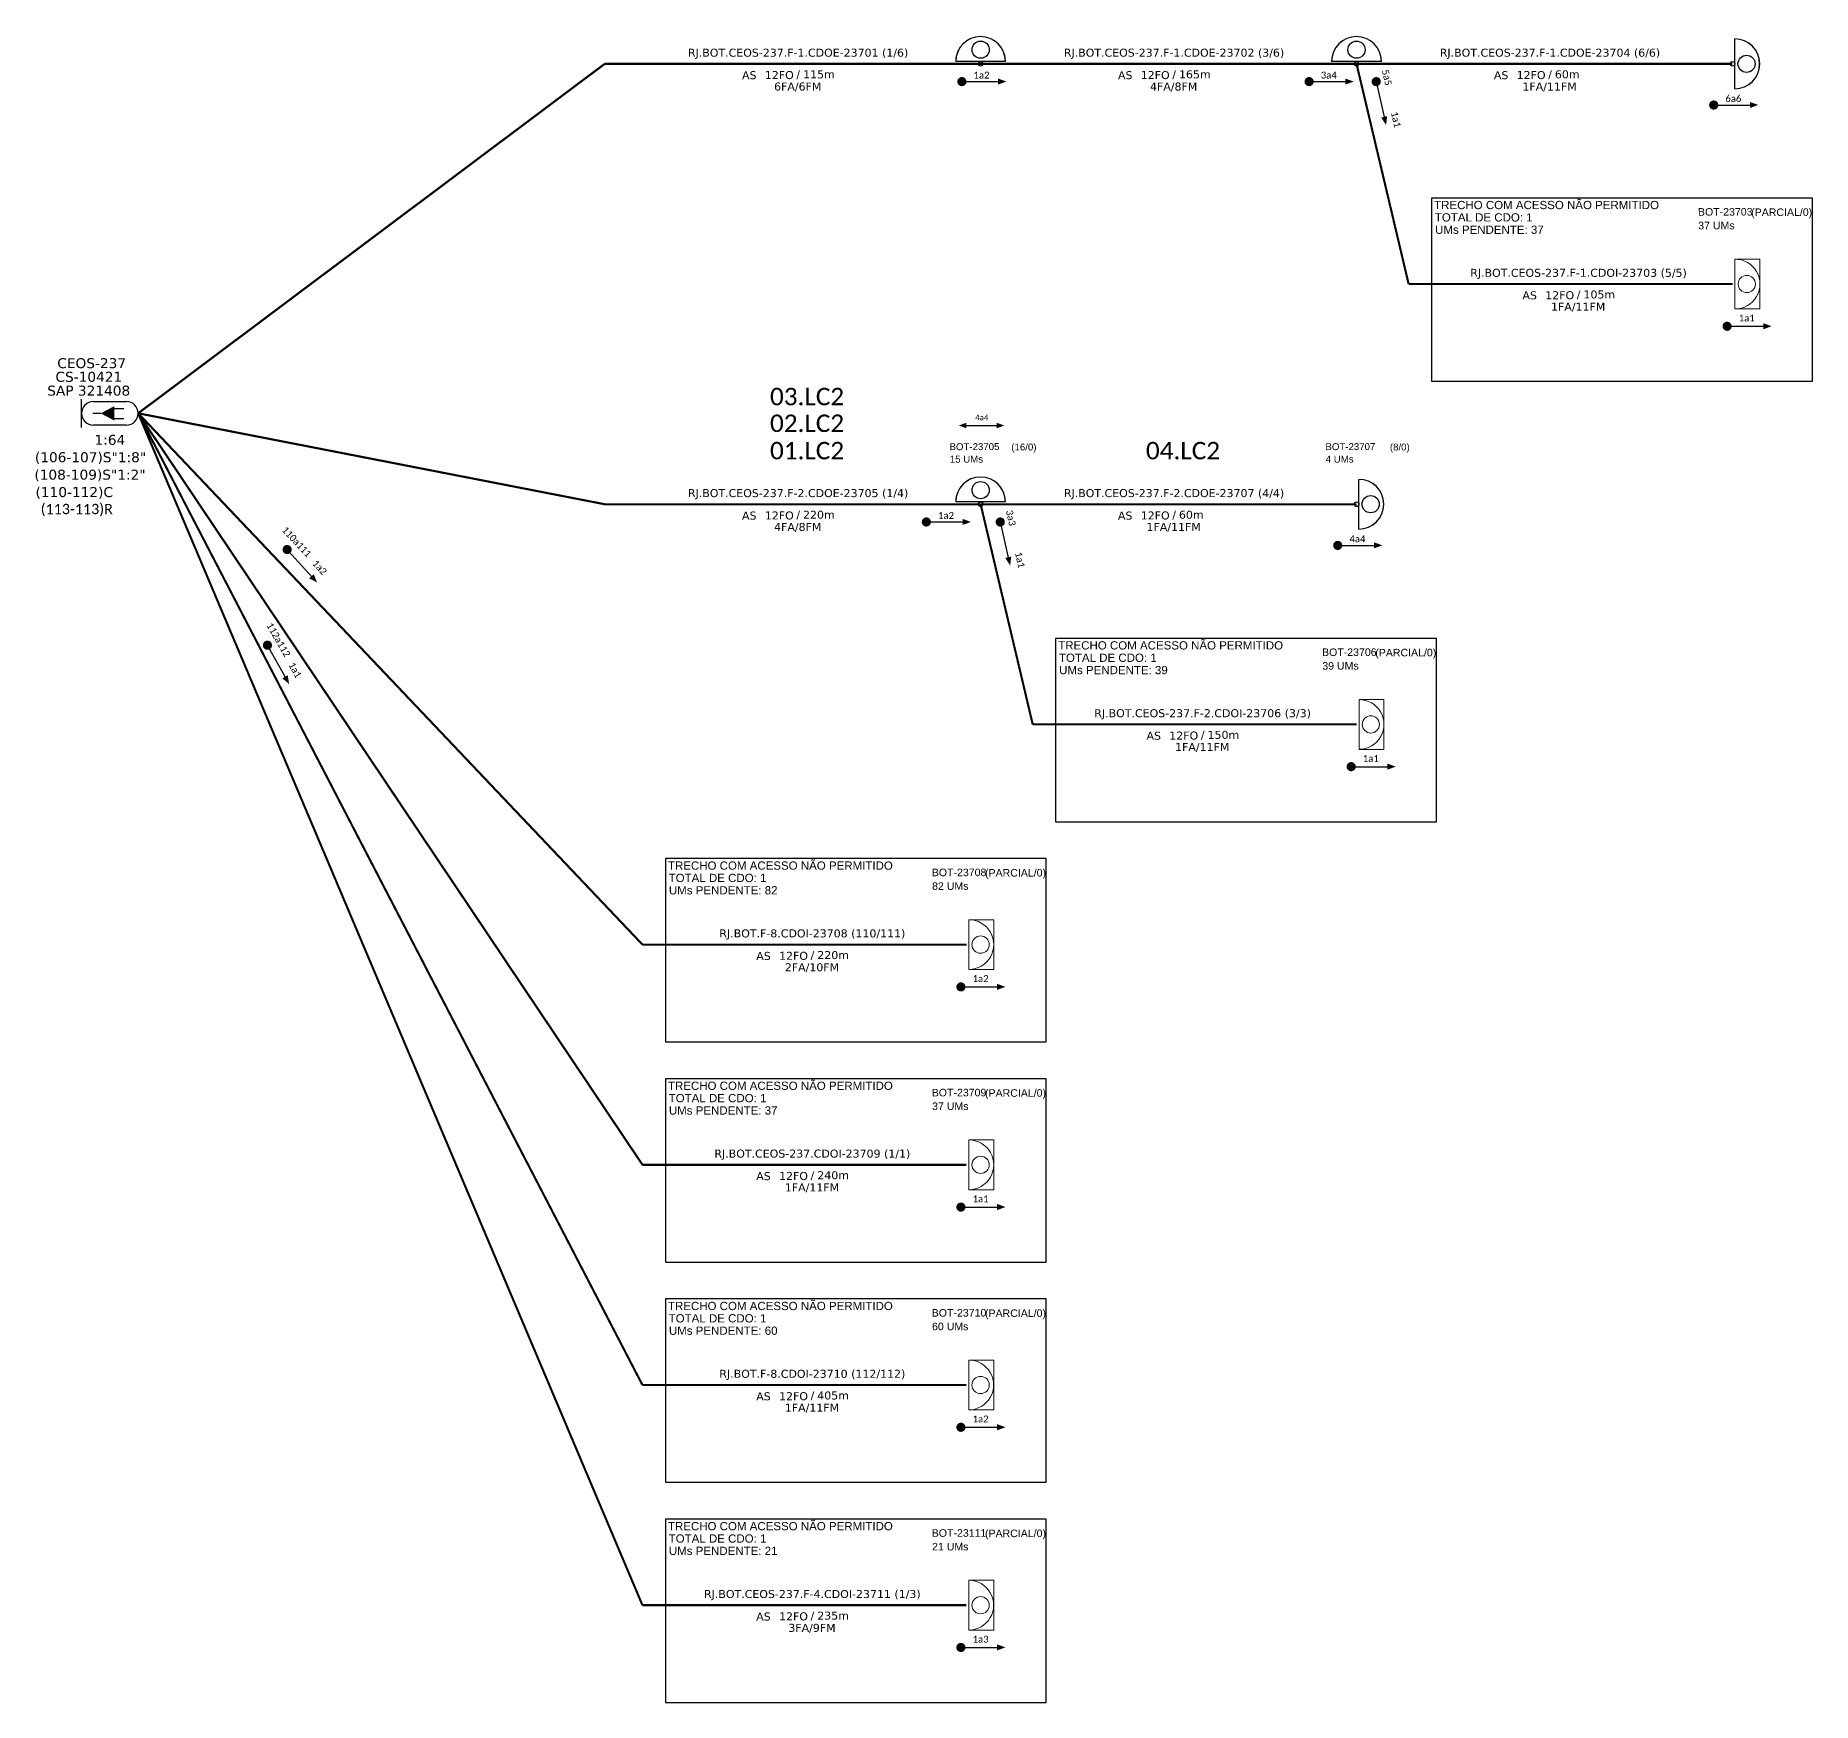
# Model space of a CAD drawing. Extents: x 35688 to 44837, y 3494 to 5132.
# Drawn here: x 44380.7 to 44769.2, y 3493.5 to 3857.9 of the extents above; entities that cross this region are included whole.
import ezdxf
from ezdxf.enums import TextEntityAlignment as Align

# ---------------------------------------------------------------- set-up
doc = ezdxf.new("R2010")
doc.units = ezdxf.units.DM
doc.header["$MEASUREMENT"] = 0
for name, color, linetype, lineweight in [("20.0-LEGENDA DOS CDO'S", 1, 'Continuous', 0), ('20.2-CDO_POSTE', 1, 'Continuous', 5), ('40.1-ETIQUETAS', 1, 'Continuous', 20)]:
    doc.layers.add(name, color=color, linetype=linetype, lineweight=lineweight)
for name, color, linetype in [('20.4-CEOS', 1, 'Continuous'), ('30.4-Selo', 7, 'Continuous'), ('CAP a instalar', 1, 'Continuous'), ('label_cabos', 7, 'Continuous'), ('SETA', 7, 'Continuous')]:
    doc.layers.add(name, color=color, linetype=linetype)
doc.styles.add('ARIAL', font='arial.ttf')
doc.styles.add('siredit', font='verdana.ttf')
doc.linetypes.add('FENCELINE1', pattern='A,0.25,-0.1,[133,ltypeshp.shx,S=0.1,R=0,X=-0.1,Y=0],-0.1,1', length=1.45)

# ---------------------------------------------------------------- blocks, each defined once
blk = doc.blocks.new('CEOS_RP_CT_DRT')
at = {"layer": '20.4-CEOS', "color": 0}
for p, q in [((-4.54, 1.19), (-1.19, 1.19)), ((-1.19, -1.19), (-4.54, -1.19))]:
    blk.add_line(p, q, dxfattribs=at)
for points in [[(-5.73, -1.43), (-5.73, 1.44)], [(-3.79, 0), (-4.59, 0)], [(-2.47, 0.48), (-1.45, 0.48)], [(-2.47, -0.52), (-1.45, -0.52)]]:
    blk.add_lwpolyline(points, dxfattribs=at)
blk.add_lwpolyline([(-3.79, 0, 0, 1.47, 0), (-2.41, 0, 1.47, 1.47, 0)], format="xyseb", dxfattribs=at)
for centre, start, end in [((-4.54, 0), 90, 270), ((-1.19, 0), 270, 90)]:
    blk.add_arc(centre, 1.19, start, end, dxfattribs=at)
at = {"layer": '20.4-CEOS', "color": 7, "style": 'siredit'}
for tag, p in [('Nº_DA_CEOS', (-2.86, 5.6)), ('LOCAL', (-2.86, 4.24)), ('SAP', (-2.86, 2.78)), ('RACIO_SPLITAGEM', (-2.86, -1.88)), ('FIBRAS_SPLITTER', (-2.86, -3.58)), ('FIBRAS_TOP_C', (-2.86, -5.08)), ('RESERVA_FINAIS', (-2.86, -6.39))]:
    blk.add_attdef(tag, text='', height=1.01, dxfattribs=at).set_placement(p, align=Align.TOP_CENTER)
blk = doc.blocks.new('CDOE POSTE_')
at = {"color": 1}
blk.add_line((12.92, -5.49), (-2.38, -5.49), dxfattribs=at)
for centre, radius in [((5.27, -1.86), 2.64), ((5.27, -6.2), 0.708)]:
    blk.add_circle(centre, radius, dxfattribs=at)
blk.add_arc((5.27, -5.49), 7.65, 0, 180, dxfattribs=at)
blk = doc.blocks.new('ETIQUETA_RS5F')
at = {"layer": '40.1-ETIQUETAS', "color": 0, "style": 'siredit'}
blk.add_text('/', height=1.5, dxfattribs=at).set_placement((1.55, -1.95), align=Align.MIDDLE_RIGHT)
for tag, p in [('ETIQUETA_R_PRIMARIA', (1.18, 4.1)), ('ETIQUETA_R_SECUNDARIA', (1.18, 2.1)), ('F_ATIVAS/F_MORTAS', (1.11, -4.24))]:
    blk.add_attdef(tag, text='', height=1.5, dxfattribs=at).set_placement(p, align=Align.MIDDLE_CENTER)
for tag, p in [('TIPO_CABO', (-6.62, -2.12)), ('CAP_CABO', (0.37, -2.09))]:
    blk.add_attdef(tag, text='', height=1.5, dxfattribs=at).set_placement(p, align=Align.MIDDLE_RIGHT)
blk.add_attdef('METROS', text='', height=1.5, dxfattribs=at).set_placement((2.11, -1.95), align=Align.MIDDLE_LEFT)
for tag, p in [('FUSÃO_1', (0.82, -8.39)), ('FUSÃO_2', (0.82, -10.6)), ('FUSÃO_3', (0.82, -12.93)), ('FUSÃO_4', (0.82, -15.14)), ('FUSÃO_5', (0.82, -17.16))]:
    blk.add_attdef(tag, text='', height=1.5, dxfattribs=at).set_placement(p, align=Align.CENTER)
blk = doc.blocks.new('CDOE-TEXTO PADRÃO')
at = {"layer": "20.0-LEGENDA DOS CDO'S", "color": 0, "style": 'ARIAL'}
for tag, p in [('CDO_N', (0.49, 7.39)), ('CORDOALHA', (0.5, 4.33)), ('SAP', (0.51, 1.67)), ('SPLITER_1', (0.59, -0.91)), ('SPLITER_2', (0.6, -3.55)), ('(XX-XX_F)S', (0.54, -8.29)), ('(XX-XX_L)S', (0.55, -10.83)), ('UMS', (0.55, -13.15))]:
    blk.add_attdef(tag, p, '', height=1.7, rotation=0.118, dxfattribs=at)
blk.add_attdef('FIBRAS_UTILIZADAS', text='', height=1.7, rotation=0.118, dxfattribs=at).set_placement((19.77, 7.43), align=Align.CENTER)

msp = doc.modelspace()

# ---------------------------------------------------------------- linework, layer by layer
at = {"const_width": 1}
for points in [[(44582.74, 3847.82, 1), (44583.74, 3847.82, 1)], [(44658.66, 3847.82, 1), (44659.66, 3847.82, 1)], [(44673.72, 3848.31, 1), (44673.94, 3847.33, 1)], [(44747.12, 3842.7, 1), (44748.12, 3842.7, 1)], [(44750.05, 3794.33, 1), (44751.05, 3794.33, 1)], [(44574.97, 3751.55, 1), (44575.97, 3751.55, 1)], [(44591.52, 3752.04, 1), (44591.74, 3751.06, 1)], [(44435.38, 3745.9, 1), (44436.05, 3745.16, 1)], [(44664.92, 3746.43, 1), (44665.92, 3746.43, 1)], [(44431.16, 3725.05, 1), (44431.65, 3724.17, 1)], [(44667.86, 3698.06, 1), (44668.86, 3698.06, 1)], [(44582.53, 3649.92, 1), (44583.53, 3649.92, 1)], [(44582.53, 3601.79, 1), (44583.53, 3601.79, 1)], [(44582.53, 3553.65, 1), (44583.53, 3553.65, 1)], [(44582.53, 3505.52, 1), (44583.53, 3505.52, 1)]]:
    msp.add_lwpolyline(points, format="xyb", close=True, dxfattribs=at)
at = {"layer": '40.1-ETIQUETAS', "color": 252, "true_color": 0x939598}
for points in [[(44752.27, 3809.01), (44757.71, 3809.01), (44757.71, 3798.11), (44752.27, 3798.11)], [(44670.07, 3712.74), (44675.52, 3712.74), (44675.52, 3701.84), (44670.07, 3701.84)], [(44584.75, 3664.6), (44590.2, 3664.6), (44590.2, 3653.7), (44584.75, 3653.7)], [(44584.75, 3616.47), (44590.19, 3616.47), (44590.19, 3605.57), (44584.75, 3605.57)], [(44584.74, 3568.34), (44590.19, 3568.34), (44590.19, 3557.44), (44584.74, 3557.44)], [(44584.74, 3520.2), (44590.19, 3520.2), (44590.19, 3509.3), (44584.74, 3509.3)]]:
    msp.add_lwpolyline(points, close=True, dxfattribs=at)
at = {"layer": '40.1-ETIQUETAS'}
for centre, major_axis, start_param, end_param in [((44587.34, 3852.21), (-3.85, -3.85), 2.356194, 5.497787), ((44669.53, 3852.21), (-3.85, -3.85), 2.356194, 5.497787), ((44587.34, 3854.79), (-1.33, 1.33), 3.926991, 10.210176), ((44669.53, 3854.79), (-1.33, 1.33), 3.926991, 10.210176), ((44752.23, 3851.7), (-3.85, 3.85), 2.356194, 5.497787), ((44587.33, 3755.94), (-3.85, -3.85), 2.356194, 5.497787), ((44670.03, 3755.44), (-3.85, 3.85), 2.356194, 5.497787), ((44587.33, 3758.52), (-1.33, 1.33), 3.926991, 10.210176)]:
    msp.add_ellipse(centre, major_axis=major_axis, ratio=1, start_param=start_param, end_param=end_param, dxfattribs=at)
at = {"layer": '40.1-ETIQUETAS', "color": 252, "true_color": 0x939598}
for centre, major_axis, start_param, end_param in [((44752.27, 3803.57), (-3.85, 3.85), 2.356194, 5.497787), ((44754.85, 3803.57), (1.33, 1.33), 3.926991, 10.210176), ((44670.07, 3707.3), (-3.85, 3.85), 2.356194, 5.497787), ((44672.65, 3707.3), (1.33, 1.33), 3.926991, 10.210176), ((44584.75, 3659.17), (-3.85, 3.85), 2.356194, 5.497787), ((44587.33, 3659.17), (1.33, 1.33), 3.926991, 10.210176), ((44584.75, 3611.03), (-3.85, 3.85), 2.356194, 5.497787), ((44587.33, 3611.03), (1.33, 1.33), 3.926991, 10.210176), ((44584.74, 3562.9), (-3.85, 3.85), 2.356194, 5.497787), ((44587.33, 3562.9), (1.33, 1.33), 3.926991, 10.210176), ((44584.74, 3514.76), (-3.85, 3.85), 2.356194, 5.497787), ((44587.33, 3514.76), (1.33, 1.33), 3.926991, 10.210176)]:
    msp.add_ellipse(centre, major_axis=major_axis, ratio=1, start_param=start_param, end_param=end_param, dxfattribs=at)
at = {"layer": 'CAP a instalar', "linetype": 'FENCELINE1', "ltscale": 7, "const_width": 0.467}
for points in [[(44403.15, 3775.31), (44505.15, 3851.7)], [(44587.34, 3851.7), (44505.15, 3851.7)], [(44669.53, 3851.7), (44587.34, 3851.7)], [(44751.72, 3851.7), (44669.53, 3851.7)], [(44505.15, 3755.43), (44403.15, 3775.31)], [(44587.34, 3755.43), (44505.15, 3755.43)], [(44669.53, 3755.43), (44587.34, 3755.43)]]:
    msp.add_lwpolyline(points, dxfattribs=at)
at = {"layer": 'CAP a instalar', "color": 251, "linetype": 'FENCELINE1', "ltscale": 7, "true_color": 0x636466, "const_width": 0.467}
for points in [[(44669.53, 3851.7), (44680.92, 3803.57)], [(44680.92, 3803.57), (44751.76, 3803.57)], [(44513.41, 3659.16), (44403.15, 3775.31)], [(44513.41, 3611.03), (44403.15, 3775.31)], [(44513.4, 3562.9), (44403.15, 3775.31)], [(44513.4, 3514.76), (44403.15, 3775.31)], [(44587.34, 3755.43), (44598.73, 3707.3)], [(44598.73, 3707.3), (44669.57, 3707.3)], [(44513.41, 3659.16), (44584.25, 3659.16)], [(44513.41, 3611.03), (44584.24, 3611.03)], [(44513.4, 3562.9), (44584.24, 3562.9)], [(44513.4, 3514.76), (44584.24, 3514.76)]]:
    msp.add_lwpolyline(points, dxfattribs=at)
at = {"layer": 'CAP a instalar', "color": 3}
for points in [[(44769.21, 3822.37), (44685.93, 3822.37), (44685.93, 3782.31), (44769.21, 3782.31)], [(44687.02, 3726.11), (44603.73, 3726.11), (44603.73, 3686.04), (44687.02, 3686.04)], [(44601.69, 3677.97), (44518.41, 3677.97), (44518.41, 3637.9), (44601.69, 3637.9)], [(44601.69, 3629.84), (44518.41, 3629.84), (44518.41, 3589.77), (44601.69, 3589.77)], [(44601.69, 3581.7), (44518.41, 3581.7), (44518.41, 3541.64), (44601.69, 3541.64)], [(44601.69, 3533.57), (44518.41, 3533.57), (44518.41, 3493.5), (44601.69, 3493.5)]]:
    msp.add_lwpolyline(points, close=True, dxfattribs=at)
at = {"layer": 'SETA'}
for points in [[(44583.24, 3847.82), (44591.83, 3847.82)], [(44659.16, 3847.82), (44667.76, 3847.82)], [(44673.83, 3847.82), (44675.72, 3839.43)], [(44747.62, 3842.7), (44756.21, 3842.7)], [(44750.55, 3794.33), (44759.15, 3794.33)], [(44583.6, 3772.62), (44591.46, 3772.62)], [(44575.47, 3751.55), (44584.07, 3751.55)], [(44591.63, 3751.55), (44593.53, 3743.16)], [(44435.96, 3745.26), (44441.24, 3739.43)], [(44665.42, 3746.43), (44674.02, 3746.43)], [(44431.59, 3724.29), (44435.4, 3717.42)], [(44668.36, 3698.06), (44676.95, 3698.06)], [(44583.03, 3649.92), (44591.63, 3649.92)], [(44583.03, 3601.79), (44591.63, 3601.79)], [(44583.03, 3553.65), (44591.63, 3553.65)], [(44583.03, 3505.52), (44591.62, 3505.52)]]:
    msp.add_lwpolyline(points, dxfattribs=at)
for points in [[(44591.14, 3848.5), (44592.98, 3847.83), (44591.14, 3847.17)], [(44667.07, 3848.5), (44668.9, 3847.83), (44667.07, 3847.17)], [(44755.52, 3843.38), (44757.36, 3842.72), (44755.52, 3842.05)], [(44676.23, 3840.26), (44675.98, 3838.32), (44674.93, 3839.96)], [(44758.46, 3795.01), (44760.29, 3794.34), (44758.46, 3793.67)], [(44584.23, 3773.25), (44582.56, 3772.64), (44584.23, 3772.03)], [(44590.83, 3773.25), (44592.51, 3772.64), (44590.83, 3772.03)], [(44583.38, 3752.23), (44585.21, 3751.56), (44583.38, 3750.9)], [(44673.33, 3747.11), (44675.16, 3746.45), (44673.33, 3745.78)], [(44594.04, 3743.99), (44593.79, 3742.05), (44592.74, 3743.69)], [(44441.53, 3740.12), (44442.27, 3738.32), (44440.54, 3739.23)], [(44435.84, 3718.03), (44436.15, 3716.1), (44434.68, 3717.38)], [(44676.26, 3698.74), (44678.09, 3698.07), (44676.26, 3697.4)], [(44590.94, 3650.6), (44592.77, 3649.93), (44590.94, 3649.27)], [(44590.94, 3602.47), (44592.77, 3601.8), (44590.94, 3601.13)], [(44590.94, 3554.33), (44592.77, 3553.67), (44590.94, 3553)], [(44590.93, 3506.2), (44592.77, 3505.53), (44590.93, 3504.87)]]:
    msp.add_solid(points, dxfattribs=at)

# ---------------------------------------------------------------- block references
at = {"layer": '20.2-CDO_POSTE'}
ref = msp.add_blockref('CDOE-TEXTO PADRÃO', (44587.02, 3757.13), dxfattribs=dict(at, xscale=0.8887506952257936, yscale=0.8887506952257936, zscale=0.8887506952257936, rotation=359.9999999917983))
ref.add_attrib('CDO_N', 'BOT-23705', (44580.54, 3767.25), dxfattribs={"layer": "20.0-LEGENDA DOS CDO'S", "color": 0, "height": 1.511, "rotation": 0.118, "style": 'ARIAL'})
ref.add_attrib('CORDOALHA', '15 UMs', (44580.6, 3764.52), dxfattribs={"layer": "20.0-LEGENDA DOS CDO'S", "color": 0, "height": 1.511, "rotation": 0.118, "style": 'ARIAL'})
ref.add_attrib('FIBRAS_UTILIZADAS', '       (16/0)', dxfattribs={"layer": "20.0-LEGENDA DOS CDO'S", "color": 0, "height": 1.5108, "rotation": 0.118, "style": 'ARIAL'}).set_placement((44594.75, 3767.18), align=Align.CENTER)
ref = msp.add_blockref('CDOE-TEXTO PADRÃO', (44669.21, 3757.13), dxfattribs=dict(at, xscale=0.8887506952257936, yscale=0.8887506952257936, zscale=0.8887506952257936, rotation=359.9999999917983))
ref.add_attrib('CDO_N', 'BOT-23707', (44662.73, 3767.25), dxfattribs={"layer": "20.0-LEGENDA DOS CDO'S", "color": 0, "height": 1.511, "rotation": 0.118, "style": 'ARIAL'})
ref.add_attrib('CORDOALHA', '4 UMs', (44662.79, 3764.52), dxfattribs={"layer": "20.0-LEGENDA DOS CDO'S", "color": 0, "height": 1.511, "rotation": 0.118, "style": 'ARIAL'})
ref.add_attrib('FIBRAS_UTILIZADAS', '       (8/0)', dxfattribs={"layer": "20.0-LEGENDA DOS CDO'S", "color": 0, "height": 1.5108, "rotation": 0.118, "style": 'ARIAL'}).set_placement((44676.94, 3767.18), align=Align.CENTER)
at = {"layer": '20.4-CEOS'}
ref = msp.add_blockref('CEOS_RP_CT_DRT', (44403.15, 3775.3), dxfattribs=dict(at, xscale=2.161665797233581, yscale=2.161665797233581, zscale=2.161665797233581))
ref.add_attrib('Nº_DA_CEOS', 'CEOS-237', dxfattribs={"color": 7, "height": 2.183, "style": 'siredit'}).set_placement((44392.98, 3787.36), align=Align.TOP_CENTER)
ref.add_attrib('LOCAL', 'CS-10421', dxfattribs={"color": 7, "height": 2.183, "style": 'siredit'}).set_placement((44392.36, 3784.38), align=Align.TOP_CENTER)
ref.add_attrib('SAP', 'SAP 321408', dxfattribs={"color": 7, "height": 2.183, "style": 'siredit'}).set_placement((44392.33, 3781.36), align=Align.TOP_CENTER)
ref.add_attrib('RACIO_SPLITAGEM', '1:64', dxfattribs={"color": 7, "height": 2.183, "style": 'siredit'}).set_placement((44396.96, 3770.6), align=Align.TOP_CENTER)
ref.add_attrib('FIBRAS_SPLITTER', '(106-107)S"1:8"', dxfattribs={"color": 7, "height": 2.1826, "style": 'siredit'}).set_placement((44392.73, 3766.8), align=Align.TOP_CENTER)
ref.add_attrib('FIBRAS_TOP_C', '(108-109)S"1:2"', dxfattribs={"color": 7, "height": 2.1826, "style": 'siredit'}).set_placement((44392.61, 3762.99), align=Align.TOP_CENTER)
ref.add_attrib('RESERVA_FINAIS', '(110-112)C', dxfattribs={"color": 7, "height": 2.183, "style": 'siredit'}).set_placement((44389.17, 3759.18), align=Align.TOP_CENTER)
at = {"layer": '40.1-ETIQUETAS'}
ref = msp.add_blockref('ETIQUETA_RS5F', (44546.05, 3851.69), dxfattribs=dict(at, xscale=1.16639998499977, yscale=1.16639998499977, zscale=1.16639998499977))
ref.add_attrib('ETIQUETA_R_SECUNDARIA', 'RJ.BOT.CEOS-237.F-1.CDOE-23701 (1/6)', dxfattribs={"color": 0, "height": 1.7496, "style": 'siredit'}).set_placement((44547.43, 3854.14), align=Align.MIDDLE_CENTER)
ref.add_attrib('TIPO_CABO', 'AS', dxfattribs={"color": 0, "height": 1.75, "style": 'siredit'}).set_placement((44538.34, 3849.22), align=Align.MIDDLE_RIGHT)
ref.add_attrib('CAP_CABO', '12FO', dxfattribs={"color": 0, "height": 1.75, "style": 'siredit'}).set_placement((44546.48, 3849.25), align=Align.MIDDLE_RIGHT)
ref.add_attrib('METROS', '115m', dxfattribs={"color": 0, "height": 1.75, "style": 'siredit'}).set_placement((44548.52, 3849.41), align=Align.MIDDLE_LEFT)
ref.add_attrib('F_ATIVAS/F_MORTAS', '6FA/6FM', dxfattribs={"color": 0, "height": 1.75, "style": 'siredit'}).set_placement((44547.35, 3846.74), align=Align.MIDDLE_CENTER)
ref = msp.add_blockref('ETIQUETA_RS5F', (44628.24, 3851.69), dxfattribs=dict(at, xscale=1.16639998499977, yscale=1.16639998499977, zscale=1.16639998499977))
ref.add_attrib('ETIQUETA_R_SECUNDARIA', 'RJ.BOT.CEOS-237.F-1.CDOE-23702 (3/6)', dxfattribs={"color": 0, "height": 1.7496, "style": 'siredit'}).set_placement((44629.62, 3854.14), align=Align.MIDDLE_CENTER)
ref.add_attrib('TIPO_CABO', 'AS', dxfattribs={"color": 0, "height": 1.75, "style": 'siredit'}).set_placement((44620.53, 3849.22), align=Align.MIDDLE_RIGHT)
ref.add_attrib('CAP_CABO', '12FO', dxfattribs={"color": 0, "height": 1.75, "style": 'siredit'}).set_placement((44628.67, 3849.25), align=Align.MIDDLE_RIGHT)
ref.add_attrib('METROS', '165m', dxfattribs={"color": 0, "height": 1.75, "style": 'siredit'}).set_placement((44630.71, 3849.41), align=Align.MIDDLE_LEFT)
ref.add_attrib('F_ATIVAS/F_MORTAS', '4FA/8FM', dxfattribs={"color": 0, "height": 1.75, "style": 'siredit'}).set_placement((44629.54, 3846.74), align=Align.MIDDLE_CENTER)
ref = msp.add_blockref('ETIQUETA_RS5F', (44710.43, 3851.69), dxfattribs=dict(at, xscale=1.16639998499977, yscale=1.16639998499977, zscale=1.16639998499977))
ref.add_attrib('ETIQUETA_R_SECUNDARIA', 'RJ.BOT.CEOS-237.F-1.CDOE-23704 (6/6)', dxfattribs={"color": 0, "height": 1.7496, "style": 'siredit'}).set_placement((44711.82, 3854.14), align=Align.MIDDLE_CENTER)
ref.add_attrib('TIPO_CABO', 'AS', dxfattribs={"color": 0, "height": 1.75, "style": 'siredit'}).set_placement((44702.72, 3849.22), align=Align.MIDDLE_RIGHT)
ref.add_attrib('CAP_CABO', '12FO', dxfattribs={"color": 0, "height": 1.75, "style": 'siredit'}).set_placement((44710.86, 3849.25), align=Align.MIDDLE_RIGHT)
ref.add_attrib('METROS', '60m', dxfattribs={"color": 0, "height": 1.75, "style": 'siredit'}).set_placement((44712.9, 3849.41), align=Align.MIDDLE_LEFT)
ref.add_attrib('F_ATIVAS/F_MORTAS', '1FA/11FM', dxfattribs={"color": 0, "height": 1.75, "style": 'siredit'}).set_placement((44711.73, 3846.74), align=Align.MIDDLE_CENTER)
at = {"layer": '40.1-ETIQUETAS', "color": 252, "true_color": 0x939598}
ref = msp.add_blockref('CDOE-TEXTO PADRÃO', (44751.27, 3807.45), dxfattribs=dict(at, xscale=0.9720000028610228, yscale=0.9720000028610228, zscale=0.9720000028610228))
ref.add_attrib('CDO_N', 'BOT-23703', (44744.18, 3818.51), dxfattribs={"layer": "20.0-LEGENDA DOS CDO'S", "color": 0, "height": 1.652, "rotation": 0.118, "style": 'ARIAL'})
ref.add_attrib('CORDOALHA', '37 UMs', (44744.24, 3815.53), dxfattribs={"layer": "20.0-LEGENDA DOS CDO'S", "color": 0, "height": 1.652, "rotation": 0.118, "style": 'ARIAL'})
ref.add_attrib('FIBRAS_UTILIZADAS', '       (PARCIAL/0)', dxfattribs={"layer": "20.0-LEGENDA DOS CDO'S", "color": 0, "height": 1.6523, "rotation": 0.118, "style": 'ARIAL'}).set_placement((44760.24, 3818.44), align=Align.CENTER)
at = {"layer": '40.1-ETIQUETAS'}
ref = msp.add_blockref('ETIQUETA_RS5F', (44546.05, 3755.42), dxfattribs=dict(at, xscale=1.16639998499977, yscale=1.16639998499977, zscale=1.16639998499977))
ref.add_attrib('ETIQUETA_R_SECUNDARIA', 'RJ.BOT.CEOS-237.F-2.CDOE-23705 (1/4)', dxfattribs={"color": 0, "height": 1.7496, "style": 'siredit'}).set_placement((44547.43, 3757.87), align=Align.MIDDLE_CENTER)
ref.add_attrib('TIPO_CABO', 'AS', dxfattribs={"color": 0, "height": 1.75, "style": 'siredit'}).set_placement((44538.33, 3752.95), align=Align.MIDDLE_RIGHT)
ref.add_attrib('CAP_CABO', '12FO', dxfattribs={"color": 0, "height": 1.75, "style": 'siredit'}).set_placement((44546.48, 3752.98), align=Align.MIDDLE_RIGHT)
ref.add_attrib('METROS', '220m', dxfattribs={"color": 0, "height": 1.75, "style": 'siredit'}).set_placement((44548.51, 3753.14), align=Align.MIDDLE_LEFT)
ref.add_attrib('F_ATIVAS/F_MORTAS', '4FA/8FM', dxfattribs={"color": 0, "height": 1.75, "style": 'siredit'}).set_placement((44547.35, 3750.47), align=Align.MIDDLE_CENTER)
ref = msp.add_blockref('ETIQUETA_RS5F', (44628.24, 3755.42), dxfattribs=dict(at, xscale=1.16639998499977, yscale=1.16639998499977, zscale=1.16639998499977))
ref.add_attrib('ETIQUETA_R_SECUNDARIA', 'RJ.BOT.CEOS-237.F-2.CDOE-23707 (4/4)', dxfattribs={"color": 0, "height": 1.7496, "style": 'siredit'}).set_placement((44629.62, 3757.87), align=Align.MIDDLE_CENTER)
ref.add_attrib('TIPO_CABO', 'AS', dxfattribs={"color": 0, "height": 1.75, "style": 'siredit'}).set_placement((44620.52, 3752.95), align=Align.MIDDLE_RIGHT)
ref.add_attrib('CAP_CABO', '12FO', dxfattribs={"color": 0, "height": 1.75, "style": 'siredit'}).set_placement((44628.67, 3752.98), align=Align.MIDDLE_RIGHT)
ref.add_attrib('METROS', '60m', dxfattribs={"color": 0, "height": 1.75, "style": 'siredit'}).set_placement((44630.7, 3753.14), align=Align.MIDDLE_LEFT)
ref.add_attrib('F_ATIVAS/F_MORTAS', '1FA/11FM', dxfattribs={"color": 0, "height": 1.75, "style": 'siredit'}).set_placement((44629.54, 3750.47), align=Align.MIDDLE_CENTER)
at = {"layer": '40.1-ETIQUETAS', "color": 252, "true_color": 0x939598}
ref = msp.add_blockref('CDOE-TEXTO PADRÃO', (44669.08, 3711.18), dxfattribs=dict(at, xscale=0.9720000028610228, yscale=0.9720000028610228, zscale=0.9720000028610228))
ref.add_attrib('CDO_N', 'BOT-23706', (44661.99, 3722.25), dxfattribs={"layer": "20.0-LEGENDA DOS CDO'S", "color": 0, "height": 1.652, "rotation": 0.118, "style": 'ARIAL'})
ref.add_attrib('CORDOALHA', '39 UMs', (44662.05, 3719.27), dxfattribs={"layer": "20.0-LEGENDA DOS CDO'S", "color": 0, "height": 1.652, "rotation": 0.118, "style": 'ARIAL'})
ref.add_attrib('FIBRAS_UTILIZADAS', '       (PARCIAL/0)', dxfattribs={"layer": "20.0-LEGENDA DOS CDO'S", "color": 0, "height": 1.6523, "rotation": 0.118, "style": 'ARIAL'}).set_placement((44678.05, 3722.17), align=Align.CENTER)
ref = msp.add_blockref('CDOE-TEXTO PADRÃO', (44583.76, 3663.04), dxfattribs=dict(at, xscale=0.9720000028610228, yscale=0.9720000028610228, zscale=0.9720000028610228))
ref.add_attrib('CDO_N', 'BOT-23708', (44576.67, 3674.11), dxfattribs={"layer": "20.0-LEGENDA DOS CDO'S", "color": 0, "height": 1.652, "rotation": 0.118, "style": 'ARIAL'})
ref.add_attrib('CORDOALHA', '82 UMs', (44576.73, 3671.13), dxfattribs={"layer": "20.0-LEGENDA DOS CDO'S", "color": 0, "height": 1.652, "rotation": 0.118, "style": 'ARIAL'})
ref.add_attrib('FIBRAS_UTILIZADAS', '       (PARCIAL/0)', dxfattribs={"layer": "20.0-LEGENDA DOS CDO'S", "color": 0, "height": 1.6523, "rotation": 0.118, "style": 'ARIAL'}).set_placement((44592.73, 3674.03), align=Align.CENTER)
ref = msp.add_blockref('CDOE-TEXTO PADRÃO', (44583.76, 3614.91), dxfattribs=dict(at, xscale=0.9720000028610228, yscale=0.9720000028610228, zscale=0.9720000028610228))
ref.add_attrib('CDO_N', 'BOT-23709', (44576.66, 3625.98), dxfattribs={"layer": "20.0-LEGENDA DOS CDO'S", "color": 0, "height": 1.652, "rotation": 0.118, "style": 'ARIAL'})
ref.add_attrib('CORDOALHA', '37 UMs', (44576.73, 3623), dxfattribs={"layer": "20.0-LEGENDA DOS CDO'S", "color": 0, "height": 1.652, "rotation": 0.118, "style": 'ARIAL'})
ref.add_attrib('FIBRAS_UTILIZADAS', '       (PARCIAL/0)', dxfattribs={"layer": "20.0-LEGENDA DOS CDO'S", "color": 0, "height": 1.6523, "rotation": 0.118, "style": 'ARIAL'}).set_placement((44592.73, 3625.9), align=Align.CENTER)
ref = msp.add_blockref('CDOE-TEXTO PADRÃO', (44583.75, 3566.77), dxfattribs=dict(at, xscale=0.9720000028610228, yscale=0.9720000028610228, zscale=0.9720000028610228))
ref.add_attrib('CDO_N', 'BOT-23710', (44576.66, 3577.84), dxfattribs={"layer": "20.0-LEGENDA DOS CDO'S", "color": 0, "height": 1.652, "rotation": 0.118, "style": 'ARIAL'})
ref.add_attrib('CORDOALHA', '60 UMs', (44576.72, 3574.86), dxfattribs={"layer": "20.0-LEGENDA DOS CDO'S", "color": 0, "height": 1.652, "rotation": 0.118, "style": 'ARIAL'})
ref.add_attrib('FIBRAS_UTILIZADAS', '       (PARCIAL/0)', dxfattribs={"layer": "20.0-LEGENDA DOS CDO'S", "color": 0, "height": 1.6523, "rotation": 0.118, "style": 'ARIAL'}).set_placement((44592.72, 3577.76), align=Align.CENTER)
ref = msp.add_blockref('CDOE-TEXTO PADRÃO', (44583.75, 3518.64), dxfattribs=dict(at, xscale=0.9720000028610228, yscale=0.9720000028610228, zscale=0.9720000028610228))
ref.add_attrib('CDO_N', 'BOT-23111', (44576.66, 3529.71), dxfattribs={"layer": "20.0-LEGENDA DOS CDO'S", "color": 0, "height": 1.652, "rotation": 0.118, "style": 'ARIAL'})
ref.add_attrib('CORDOALHA', '21 UMs', (44576.72, 3526.73), dxfattribs={"layer": "20.0-LEGENDA DOS CDO'S", "color": 0, "height": 1.652, "rotation": 0.118, "style": 'ARIAL'})
ref.add_attrib('FIBRAS_UTILIZADAS', '       (PARCIAL/0)', dxfattribs={"layer": "20.0-LEGENDA DOS CDO'S", "color": 0, "height": 1.6523, "rotation": 0.118, "style": 'ARIAL'}).set_placement((44592.72, 3529.63), align=Align.CENTER)
at = {"layer": 'CAP a instalar', "color": 251, "linetype": 'FENCELINE1', "ltscale": 7, "true_color": 0x636466}
ref = msp.add_blockref('ETIQUETA_RS5F', (44716.68, 3803.57), dxfattribs=dict(at, xscale=1.16639998499977, yscale=1.16639998499977, zscale=1.16639998499977))
ref.add_attrib('ETIQUETA_R_SECUNDARIA', 'RJ.BOT.CEOS-237.F-1.CDOI-23703 (5/5)', dxfattribs={"layer": '40.1-ETIQUETAS', "color": 0, "height": 1.7496, "style": 'siredit'}).set_placement((44718.06, 3806.02), align=Align.MIDDLE_CENTER)
ref.add_attrib('TIPO_CABO', 'AS', dxfattribs={"layer": '40.1-ETIQUETAS', "color": 0, "height": 1.75, "style": 'siredit'}).set_placement((44708.96, 3801.1), align=Align.MIDDLE_RIGHT)
ref.add_attrib('CAP_CABO', '12FO', dxfattribs={"layer": '40.1-ETIQUETAS', "color": 0, "height": 1.75, "style": 'siredit'}).set_placement((44717.11, 3801.12), align=Align.MIDDLE_RIGHT)
ref.add_attrib('METROS', '105m', dxfattribs={"layer": '40.1-ETIQUETAS', "color": 0, "height": 1.75, "style": 'siredit'}).set_placement((44719.14, 3801.29), align=Align.MIDDLE_LEFT)
ref.add_attrib('F_ATIVAS/F_MORTAS', '1FA/11FM', dxfattribs={"layer": '40.1-ETIQUETAS', "color": 0, "height": 1.75, "style": 'siredit'}).set_placement((44717.98, 3798.61), align=Align.MIDDLE_CENTER)
ref = msp.add_blockref('ETIQUETA_RS5F', (44634.49, 3707.3), dxfattribs=dict(at, xscale=1.16639998499977, yscale=1.16639998499977, zscale=1.16639998499977))
ref.add_attrib('ETIQUETA_R_SECUNDARIA', 'RJ.BOT.CEOS-237.F-2.CDOI-23706 (3/3)', dxfattribs={"layer": '40.1-ETIQUETAS', "color": 0, "height": 1.7496, "style": 'siredit'}).set_placement((44635.87, 3709.75), align=Align.MIDDLE_CENTER)
ref.add_attrib('TIPO_CABO', 'AS', dxfattribs={"layer": '40.1-ETIQUETAS', "color": 0, "height": 1.75, "style": 'siredit'}).set_placement((44626.77, 3704.83), align=Align.MIDDLE_RIGHT)
ref.add_attrib('CAP_CABO', '12FO', dxfattribs={"layer": '40.1-ETIQUETAS', "color": 0, "height": 1.75, "style": 'siredit'}).set_placement((44634.91, 3704.86), align=Align.MIDDLE_RIGHT)
ref.add_attrib('METROS', '150m', dxfattribs={"layer": '40.1-ETIQUETAS', "color": 0, "height": 1.75, "style": 'siredit'}).set_placement((44636.95, 3705.02), align=Align.MIDDLE_LEFT)
ref.add_attrib('F_ATIVAS/F_MORTAS', '1FA/11FM', dxfattribs={"layer": '40.1-ETIQUETAS', "color": 0, "height": 1.75, "style": 'siredit'}).set_placement((44635.78, 3702.35), align=Align.MIDDLE_CENTER)
ref = msp.add_blockref('ETIQUETA_RS5F', (44549.16, 3659.16), dxfattribs=dict(at, xscale=1.16639998499977, yscale=1.16639998499977, zscale=1.16639998499977))
ref.add_attrib('ETIQUETA_R_SECUNDARIA', 'RJ.BOT.F-8.CDOI-23708 (110/111)', dxfattribs={"layer": '40.1-ETIQUETAS', "color": 0, "height": 1.7496, "style": 'siredit'}).set_placement((44550.54, 3661.62), align=Align.MIDDLE_CENTER)
ref.add_attrib('TIPO_CABO', 'AS', dxfattribs={"layer": '40.1-ETIQUETAS', "color": 0, "height": 1.75, "style": 'siredit'}).set_placement((44541.45, 3656.69), align=Align.MIDDLE_RIGHT)
ref.add_attrib('CAP_CABO', '12FO', dxfattribs={"layer": '40.1-ETIQUETAS', "color": 0, "height": 1.75, "style": 'siredit'}).set_placement((44549.59, 3656.72), align=Align.MIDDLE_RIGHT)
ref.add_attrib('METROS', '220m', dxfattribs={"layer": '40.1-ETIQUETAS', "color": 0, "height": 1.75, "style": 'siredit'}).set_placement((44551.63, 3656.88), align=Align.MIDDLE_LEFT)
ref.add_attrib('F_ATIVAS/F_MORTAS', '2FA/10FM', dxfattribs={"layer": '40.1-ETIQUETAS', "color": 0, "height": 1.75, "style": 'siredit'}).set_placement((44550.46, 3654.21), align=Align.MIDDLE_CENTER)
ref = msp.add_blockref('ETIQUETA_RS5F', (44549.16, 3611.03), dxfattribs=dict(at, xscale=1.16639998499977, yscale=1.16639998499977, zscale=1.16639998499977))
ref.add_attrib('ETIQUETA_R_SECUNDARIA', 'RJ.BOT.CEOS-237.CDOI-23709 (1/1)', dxfattribs={"layer": '40.1-ETIQUETAS', "color": 0, "height": 1.7496, "style": 'siredit'}).set_placement((44550.54, 3613.48), align=Align.MIDDLE_CENTER)
ref.add_attrib('TIPO_CABO', 'AS', dxfattribs={"layer": '40.1-ETIQUETAS', "color": 0, "height": 1.75, "style": 'siredit'}).set_placement((44541.45, 3608.56), align=Align.MIDDLE_RIGHT)
ref.add_attrib('CAP_CABO', '12FO', dxfattribs={"layer": '40.1-ETIQUETAS', "color": 0, "height": 1.75, "style": 'siredit'}).set_placement((44549.59, 3608.59), align=Align.MIDDLE_RIGHT)
ref.add_attrib('METROS', '240m', dxfattribs={"layer": '40.1-ETIQUETAS', "color": 0, "height": 1.75, "style": 'siredit'}).set_placement((44551.63, 3608.75), align=Align.MIDDLE_LEFT)
ref.add_attrib('F_ATIVAS/F_MORTAS', '1FA/11FM', dxfattribs={"layer": '40.1-ETIQUETAS', "color": 0, "height": 1.75, "style": 'siredit'}).set_placement((44550.46, 3606.08), align=Align.MIDDLE_CENTER)
ref = msp.add_blockref('ETIQUETA_RS5F', (44549.16, 3562.89), dxfattribs=dict(at, xscale=1.16639998499977, yscale=1.16639998499977, zscale=1.16639998499977))
ref.add_attrib('ETIQUETA_R_SECUNDARIA', 'RJ.BOT.F-8.CDOI-23710 (112/112)', dxfattribs={"layer": '40.1-ETIQUETAS', "color": 0, "height": 1.7496, "style": 'siredit'}).set_placement((44550.54, 3565.35), align=Align.MIDDLE_CENTER)
ref.add_attrib('TIPO_CABO', 'AS', dxfattribs={"layer": '40.1-ETIQUETAS', "color": 0, "height": 1.75, "style": 'siredit'}).set_placement((44541.44, 3560.43), align=Align.MIDDLE_RIGHT)
ref.add_attrib('CAP_CABO', '12FO', dxfattribs={"layer": '40.1-ETIQUETAS', "color": 0, "height": 1.75, "style": 'siredit'}).set_placement((44549.59, 3560.45), align=Align.MIDDLE_RIGHT)
ref.add_attrib('METROS', '405m', dxfattribs={"layer": '40.1-ETIQUETAS', "color": 0, "height": 1.75, "style": 'siredit'}).set_placement((44551.62, 3560.61), align=Align.MIDDLE_LEFT)
ref.add_attrib('F_ATIVAS/F_MORTAS', '1FA/11FM', dxfattribs={"layer": '40.1-ETIQUETAS', "color": 0, "height": 1.75, "style": 'siredit'}).set_placement((44550.46, 3557.94), align=Align.MIDDLE_CENTER)
ref = msp.add_blockref('ETIQUETA_RS5F', (44549.16, 3514.76), dxfattribs=dict(at, xscale=1.16639998499977, yscale=1.16639998499977, zscale=1.16639998499977))
ref.add_attrib('ETIQUETA_R_SECUNDARIA', 'RJ.BOT.CEOS-237.F-4.CDOI-23711 (1/3)', dxfattribs={"layer": '40.1-ETIQUETAS', "color": 0, "height": 1.7496, "style": 'siredit'}).set_placement((44550.54, 3517.21), align=Align.MIDDLE_CENTER)
ref.add_attrib('TIPO_CABO', 'AS', dxfattribs={"layer": '40.1-ETIQUETAS', "color": 0, "height": 1.75, "style": 'siredit'}).set_placement((44541.44, 3512.29), align=Align.MIDDLE_RIGHT)
ref.add_attrib('CAP_CABO', '12FO', dxfattribs={"layer": '40.1-ETIQUETAS', "color": 0, "height": 1.75, "style": 'siredit'}).set_placement((44549.59, 3512.32), align=Align.MIDDLE_RIGHT)
ref.add_attrib('METROS', '235m', dxfattribs={"layer": '30.4-Selo', "color": 0, "height": 1.75, "style": 'siredit'}).set_placement((44551.62, 3512.48), align=Align.MIDDLE_LEFT)
ref.add_attrib('F_ATIVAS/F_MORTAS', '3FA/9FM', dxfattribs={"layer": '40.1-ETIQUETAS', "color": 0, "height": 1.75, "style": 'siredit'}).set_placement((44550.46, 3509.81), align=Align.MIDDLE_CENTER)
at = {"layer": 'label_cabos', "xscale": 0.7110005452807028, "yscale": 0.7110005452807028, "zscale": 0.7110005452807028}
for p, rotation in [((44583.59, 3856.11), 359.9999999917983), ((44665.78, 3856.11), 359.9999999917983), ((44756.13, 3855.45), 269.9999999917983), ((44583.59, 3759.84), 359.9999999917983), ((44673.94, 3759.18), 269.9999999917983)]:
    msp.add_blockref('CDOE POSTE_', p, dxfattribs=dict(at, rotation=rotation))

# ---------------------------------------------------------------- texts
at = {"color": 3, "style": 'ARIAL'}
for s, p in [('TRECHO COM ACESSO NÃO PERMITIDO', (44686.49, 3819.94)), ('TOTAL DE CDO: 1', (44686.65, 3817.24)), ('UMs PENDENTE: 37', (44686.7, 3814.54)), ('TRECHO COM ACESSO NÃO PERMITIDO', (44604.3, 3723.68)), ('TOTAL DE CDO: 1', (44604.46, 3720.98)), ('UMs PENDENTE: 39', (44604.5, 3718.28)), ('TRECHO COM ACESSO NÃO PERMITIDO', (44518.97, 3675.54)), ('TOTAL DE CDO: 1', (44519.13, 3672.84)), ('UMs PENDENTE: 82', (44519.18, 3670.14)), ('TRECHO COM ACESSO NÃO PERMITIDO', (44518.97, 3627.41)), ('TOTAL DE CDO: 1', (44519.13, 3624.71)), ('UMs PENDENTE: 37', (44519.18, 3622.01)), ('TRECHO COM ACESSO NÃO PERMITIDO', (44518.97, 3579.27)), ('TOTAL DE CDO: 1', (44519.13, 3576.57)), ('UMs PENDENTE: 60', (44519.18, 3573.87)), ('TRECHO COM ACESSO NÃO PERMITIDO', (44518.97, 3531.14)), ('TOTAL DE CDO: 1', (44519.13, 3528.44)), ('UMs PENDENTE: 21', (44519.17, 3525.74))]:
    msp.add_text(s, height=1.8, dxfattribs=at).set_placement(p)
at = {"attachment_point": 5}
for s, insert, char_height, width, rotation in [('\\C7;\\fCalibri|b0|i0|c0|p34;5a5', (44676.16, 3848.71), 1.5, 25.3588, 282.7171), ('\\C7;\\fCalibri|b0|i0|c0|p34;1a1', (44678.15, 3839.52), 1.5, 25.3588, 282.7171), ('\\C7;\\fCalibri|b0|i0|c0|p34;4a4', (44587.6, 3774.4), 1.2435, 23.1869, 360), ('\\C7;\\fCalibri|b0|i0|c0|p34;3a3', (44593.96, 3752.44), 1.5, 25.3588, 282.7171), ('\\C7;\\fCalibri|b0|i0|c0|p34;110a111', (44437.8, 3747.22), 1.5, 25.3588, 312.9912), ('\\C7;\\fCalibri|b0|i0|c0|p34;1a2', (44442.83, 3741.61), 1.5, 25.3588, 312.2629), ('\\C7;\\fCalibri|b0|i0|c0|p34;1a1', (44595.95, 3743.26), 1.5, 25.3588, 282.7171), ('\\C7;\\fCalibri|b0|i0|c0|p34;112a112', (44433.82, 3725.79), 1.5, 25.3588, 299.889), ('\\C7;\\fCalibri|b0|i0|c0|p34;1a1', (44437.44, 3719.18), 1.5, 25.3588, 299.1607)]:
    msp.add_mtext(s, dxfattribs=dict(at, insert=insert, char_height=char_height, width=width, rotation=rotation))
for s, insert, char_height, width in [('\\C7;\\fCalibri|b0|i0|c0|p34;1a2', (44587.53, 3849.23), 1.5, 25.3588), ('\\C7;\\fCalibri|b0|i0|c0|p34;3a4', (44663.46, 3849.23), 1.5, 25.3588), ('\\C7;\\fCalibri|b0|i0|c0|p34;6a6', (44751.92, 3844.12), 1.5, 25.3588), ('\\C7;\\fCalibri|b0|i0|c0|p34;1a1', (44754.85, 3796.13), 1.5, 25.3588), ('\\C7;\\fCalibri|b0|i0|c0|p34;(113-113)R', (44389.72, 3754.14), 2.25, 38.0382), ('\\C7;\\fCalibri|b0|i0|c0|p34;1a2', (44579.77, 3752.97), 1.5, 25.3588), ('\\C7;\\fCalibri|b0|i0|c0|p34;4a4', (44669.72, 3747.85), 1.5, 25.3588), ('\\C7;\\fCalibri|b0|i0|c0|p34;1a1', (44672.65, 3699.86), 1.5, 25.3588), ('\\C7;\\fCalibri|b0|i0|c0|p34;1a2', (44587.33, 3651.73), 1.5, 25.3588), ('\\C7;\\fCalibri|b0|i0|c0|p34;1a1', (44587.33, 3603.59), 1.5, 25.3588), ('\\C7;\\fCalibri|b0|i0|c0|p34;1a2', (44587.33, 3555.46), 1.5, 25.3588), ('\\C7;\\fCalibri|b0|i0|c0|p34;1a3\\P', (44587.33, 3507.32), 1.5, 25.3588)]:
    msp.add_mtext(s, dxfattribs=dict(at, insert=insert, char_height=char_height, width=width))
at = {"color": 3, "char_height": 3.8127, "width": 230.4002, "attachment_point": 5}
for s, insert in [('\\fCalibri|b0|i0|c0|p34;03.LC2', (44549.39, 3778.95)), ('\\fCalibri|b0|i0|c0|p34;02.LC2', (44549.39, 3773.11)), ('\\fCalibri|b0|i0|c0|p34;01.LC2', (44549.39, 3767.13)), ('\\fCalibri|b0|i0|c0|p34;04.LC2', (44631.58, 3767.13))]:
    msp.add_mtext(s, dxfattribs=dict(at, insert=insert))

doc.saveas('drawing.dxf')
